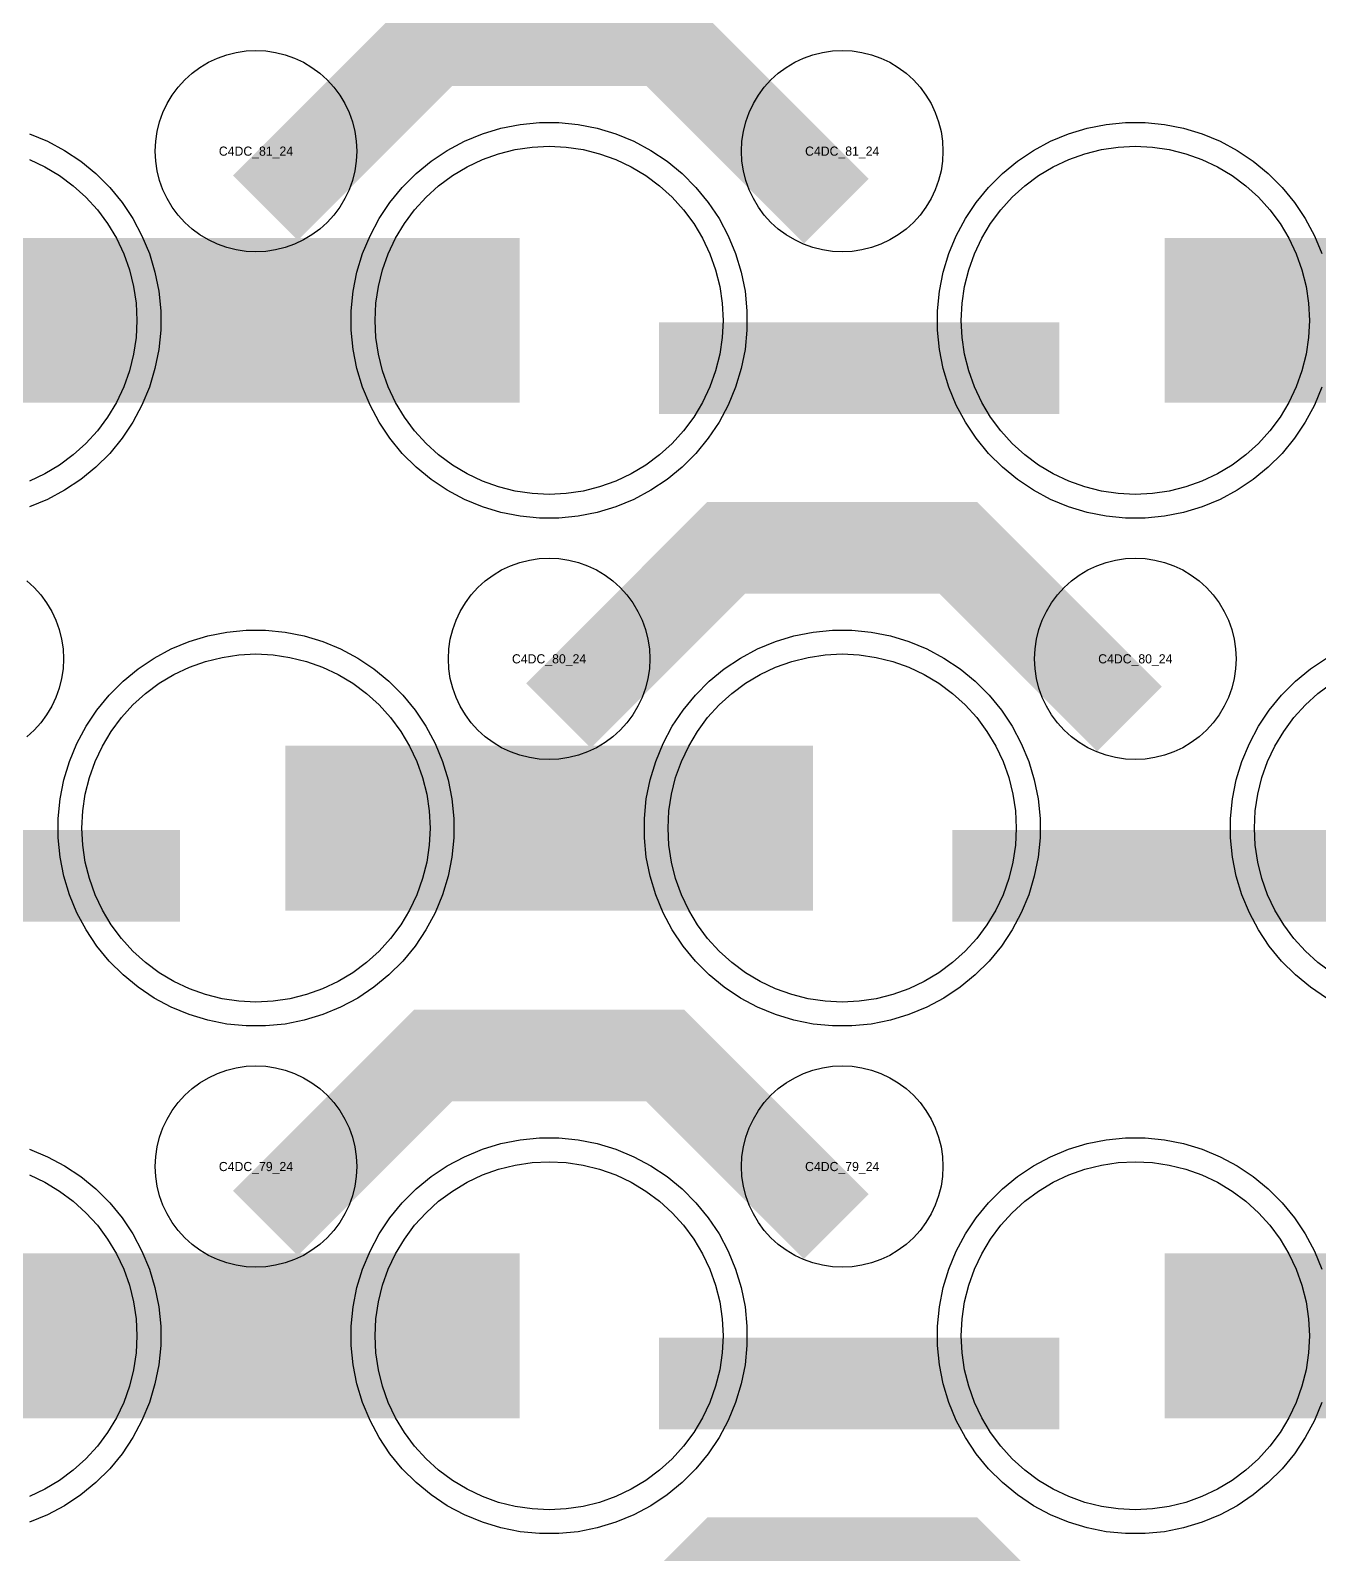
# Model space of a CAD drawing. Extents: x -11880 to 11880, y -14992 to 14992.
# Drawn here: x -4381.5 to -4030, y -3952.4 to -3536.8 of the extents above; entities that cross this region are included whole.
import ezdxf
from ezdxf.enums import TextEntityAlignment as Align

# ---------------------------------------------------------------- set-up
doc = ezdxf.new("R2010")
doc.units = 0
doc.header["$MEASUREMENT"] = 0
for name, color, linetype in [('GDS_775_DT_237', 138, 'CONTINUOUS'), ('RDL1_FS', 34, 'CONTINUOUS'), ('RDL_BS', 160, 'CONTINUOUS')]:
    doc.layers.add(name, color=color, linetype=linetype)

msp = doc.modelspace()

# ---------------------------------------------------------------- linework, layer by layer
at = {"layer": 'RDL1_FS'}
for points in [[(-4240, -3663.384), (-4244.657, -3663.155), (-4249.268, -3662.471), (-4253.791, -3661.339), (-4258.181, -3659.767), (-4262.395, -3657.775), (-4266.395, -3655.377), (-4270.14, -3652.599), (-4273.594, -3649.469), (-4276.724, -3646.015), (-4279.502, -3642.27), (-4281.9, -3638.27), (-4283.892, -3634.056), (-4285.464, -3629.666), (-4286.596, -3625.143), (-4287.28, -3620.532), (-4287.509, -3615.875), (-4287.28, -3611.218), (-4286.596, -3606.607), (-4285.464, -3602.084), (-4283.892, -3597.694), (-4281.9, -3593.48), (-4279.502, -3589.48), (-4276.724, -3585.735), (-4273.594, -3582.281), (-4270.14, -3579.151), (-4266.395, -3576.373), (-4262.395, -3573.975), (-4258.181, -3571.983), (-4253.791, -3570.411), (-4249.268, -3569.279), (-4244.657, -3568.595), (-4240, -3568.366), (-4235.343, -3568.595), (-4230.732, -3569.279), (-4226.209, -3570.411), (-4221.819, -3571.983), (-4217.605, -3573.975), (-4213.605, -3576.373), (-4209.86, -3579.151), (-4206.406, -3582.281), (-4203.276, -3585.735), (-4200.498, -3589.48), (-4198.1, -3593.48), (-4196.108, -3597.694), (-4194.536, -3602.084), (-4193.404, -3606.607), (-4192.72, -3611.218), (-4192.491, -3615.875), (-4192.72, -3620.532), (-4193.404, -3625.143), (-4194.536, -3629.666), (-4196.108, -3634.056), (-4198.1, -3638.27), (-4200.498, -3642.27), (-4203.276, -3646.015), (-4206.406, -3649.469), (-4209.86, -3652.599), (-4213.605, -3655.377), (-4217.605, -3657.775), (-4221.819, -3659.767), (-4226.209, -3661.339), (-4230.732, -3662.471), (-4235.343, -3663.155)], [(-4080, -3663.384), (-4084.657, -3663.155), (-4089.268, -3662.471), (-4093.791, -3661.339), (-4098.181, -3659.767), (-4102.395, -3657.775), (-4106.395, -3655.377), (-4110.14, -3652.599), (-4113.594, -3649.469), (-4116.724, -3646.015), (-4119.502, -3642.27), (-4121.9, -3638.27), (-4123.892, -3634.056), (-4125.464, -3629.666), (-4126.596, -3625.143), (-4127.28, -3620.532), (-4127.509, -3615.875), (-4127.28, -3611.218), (-4126.596, -3606.607), (-4125.464, -3602.084), (-4123.892, -3597.694), (-4121.9, -3593.48), (-4119.502, -3589.48), (-4116.724, -3585.735), (-4113.594, -3582.281), (-4110.14, -3579.151), (-4106.395, -3576.373), (-4102.395, -3573.975), (-4098.181, -3571.983), (-4093.791, -3570.411), (-4089.268, -3569.279), (-4084.657, -3568.595), (-4080, -3568.366), (-4075.343, -3568.595), (-4070.732, -3569.279), (-4066.209, -3570.411), (-4061.819, -3571.983), (-4057.605, -3573.975), (-4053.605, -3576.373), (-4049.86, -3579.151), (-4046.406, -3582.281), (-4043.276, -3585.735), (-4040.498, -3589.48), (-4038.1, -3593.48), (-4036.108, -3597.694), (-4034.536, -3602.084), (-4033.404, -3606.607), (-4032.72, -3611.218), (-4032.491, -3615.875), (-4032.72, -3620.532), (-4033.404, -3625.143), (-4034.536, -3629.666), (-4036.108, -3634.056), (-4038.1, -3638.27), (-4040.498, -3642.27), (-4043.276, -3646.015), (-4046.406, -3649.469), (-4049.86, -3652.599), (-4053.605, -3655.377), (-4057.605, -3657.775), (-4061.819, -3659.767), (-4066.209, -3661.339), (-4070.732, -3662.471), (-4075.343, -3663.155)]]:
    msp.add_lwpolyline(points, close=True, dxfattribs=at)
msp.add_lwpolyline([(-4381.819, -3571.983), (-4377.605, -3573.975), (-4373.605, -3576.373), (-4369.86, -3579.151), (-4366.406, -3582.281), (-4363.276, -3585.735), (-4360.498, -3589.48), (-4358.1, -3593.48), (-4356.108, -3597.694), (-4354.536, -3602.084), (-4353.404, -3606.607), (-4352.72, -3611.218), (-4352.491, -3615.875), (-4352.72, -3620.532), (-4353.404, -3625.143), (-4354.536, -3629.666), (-4356.108, -3634.056), (-4358.1, -3638.27), (-4360.498, -3642.27), (-4363.276, -3646.015), (-4366.406, -3649.469), (-4369.86, -3652.599), (-4373.605, -3655.377), (-4377.605, -3657.775), (-4381.819, -3659.767)], dxfattribs=at)
for points in [[(-4391.998, -3615.875, 45, 45, 0), (-4319.998, -3615.875, 45, 45, 0)], [(-4319.998, -3615.875, 45, 45, 0), (-4247.998, -3615.875, 45, 45, 0)], [(-4071.998, -3615.875, 45, 45, 0), (-3999.998, -3615.875, 45, 45, 0)]]:
    msp.add_lwpolyline(points, format="xyseb", dxfattribs=at)
at = {"layer": 'RDL1_FS', "color": 240, "true_color": 0xed1f24}
for points in [[(-4320, -3801.949), (-4324.657, -3801.72), (-4329.268, -3801.036), (-4333.791, -3799.904), (-4338.181, -3798.332), (-4342.395, -3796.34), (-4346.395, -3793.942), (-4350.14, -3791.164), (-4353.594, -3788.034), (-4356.724, -3784.58), (-4359.502, -3780.835), (-4361.9, -3776.835), (-4363.892, -3772.621), (-4365.464, -3768.231), (-4366.596, -3763.708), (-4367.28, -3759.097), (-4367.509, -3754.44), (-4367.28, -3749.783), (-4366.596, -3745.172), (-4365.464, -3740.649), (-4363.892, -3736.259), (-4361.9, -3732.045), (-4359.502, -3728.045), (-4356.724, -3724.3), (-4353.594, -3720.846), (-4350.14, -3717.716), (-4346.395, -3714.938), (-4342.395, -3712.54), (-4338.181, -3710.548), (-4333.791, -3708.976), (-4329.268, -3707.844), (-4324.657, -3707.16), (-4320, -3706.931), (-4315.343, -3707.16), (-4310.732, -3707.844), (-4306.209, -3708.976), (-4301.819, -3710.548), (-4297.605, -3712.54), (-4293.605, -3714.938), (-4289.86, -3717.716), (-4286.406, -3720.846), (-4283.276, -3724.3), (-4280.498, -3728.045), (-4278.1, -3732.045), (-4276.108, -3736.259), (-4274.536, -3740.649), (-4273.404, -3745.172), (-4272.72, -3749.783), (-4272.491, -3754.44), (-4272.72, -3759.097), (-4273.404, -3763.708), (-4274.536, -3768.231), (-4276.108, -3772.621), (-4278.1, -3776.835), (-4280.498, -3780.835), (-4283.276, -3784.58), (-4286.406, -3788.034), (-4289.86, -3791.164), (-4293.605, -3793.942), (-4297.605, -3796.34), (-4301.819, -3798.332), (-4306.209, -3799.904), (-4310.732, -3801.036), (-4315.343, -3801.72)], [(-4160, -3801.949), (-4164.657, -3801.72), (-4169.268, -3801.036), (-4173.791, -3799.904), (-4178.181, -3798.332), (-4182.395, -3796.34), (-4186.395, -3793.942), (-4190.14, -3791.164), (-4193.594, -3788.034), (-4196.724, -3784.58), (-4199.502, -3780.835), (-4201.9, -3776.835), (-4203.892, -3772.621), (-4205.464, -3768.231), (-4206.596, -3763.708), (-4207.28, -3759.097), (-4207.509, -3754.44), (-4207.28, -3749.783), (-4206.596, -3745.172), (-4205.464, -3740.649), (-4203.892, -3736.259), (-4201.9, -3732.045), (-4199.502, -3728.045), (-4196.724, -3724.3), (-4193.594, -3720.846), (-4190.14, -3717.716), (-4186.395, -3714.938), (-4182.395, -3712.54), (-4178.181, -3710.548), (-4173.791, -3708.976), (-4169.268, -3707.844), (-4164.657, -3707.16), (-4160, -3706.931), (-4155.343, -3707.16), (-4150.732, -3707.844), (-4146.209, -3708.976), (-4141.819, -3710.548), (-4137.605, -3712.54), (-4133.605, -3714.938), (-4129.86, -3717.716), (-4126.406, -3720.846), (-4123.276, -3724.3), (-4120.498, -3728.045), (-4118.1, -3732.045), (-4116.108, -3736.259), (-4114.536, -3740.649), (-4113.404, -3745.172), (-4112.72, -3749.783), (-4112.491, -3754.44), (-4112.72, -3759.097), (-4113.404, -3763.708), (-4114.536, -3768.231), (-4116.108, -3772.621), (-4118.1, -3776.835), (-4120.498, -3780.835), (-4123.276, -3784.58), (-4126.406, -3788.034), (-4129.86, -3791.164), (-4133.605, -3793.942), (-4137.605, -3796.34), (-4141.819, -3798.332), (-4146.209, -3799.904), (-4150.732, -3801.036), (-4155.343, -3801.72)], [(-4240, -3940.514), (-4244.657, -3940.285), (-4249.268, -3939.601), (-4253.791, -3938.469), (-4258.181, -3936.897), (-4262.395, -3934.905), (-4266.395, -3932.507), (-4270.14, -3929.729), (-4273.594, -3926.599), (-4276.724, -3923.145), (-4279.502, -3919.4), (-4281.9, -3915.4), (-4283.892, -3911.186), (-4285.464, -3906.796), (-4286.596, -3902.273), (-4287.28, -3897.662), (-4287.509, -3893.005), (-4287.28, -3888.348), (-4286.596, -3883.737), (-4285.464, -3879.214), (-4283.892, -3874.824), (-4281.9, -3870.61), (-4279.502, -3866.61), (-4276.724, -3862.865), (-4273.594, -3859.411), (-4270.14, -3856.281), (-4266.395, -3853.503), (-4262.395, -3851.105), (-4258.181, -3849.113), (-4253.791, -3847.541), (-4249.268, -3846.409), (-4244.657, -3845.725), (-4240, -3845.496), (-4235.343, -3845.725), (-4230.732, -3846.409), (-4226.209, -3847.541), (-4221.819, -3849.113), (-4217.605, -3851.105), (-4213.605, -3853.503), (-4209.86, -3856.281), (-4206.406, -3859.411), (-4203.276, -3862.865), (-4200.498, -3866.61), (-4198.1, -3870.61), (-4196.108, -3874.824), (-4194.536, -3879.214), (-4193.404, -3883.737), (-4192.72, -3888.348), (-4192.491, -3893.005), (-4192.72, -3897.662), (-4193.404, -3902.273), (-4194.536, -3906.796), (-4196.108, -3911.186), (-4198.1, -3915.4), (-4200.498, -3919.4), (-4203.276, -3923.145), (-4206.406, -3926.599), (-4209.86, -3929.729), (-4213.605, -3932.507), (-4217.605, -3934.905), (-4221.819, -3936.897), (-4226.209, -3938.469), (-4230.732, -3939.601), (-4235.343, -3940.285)], [(-4080, -3940.514), (-4084.657, -3940.285), (-4089.268, -3939.601), (-4093.791, -3938.469), (-4098.181, -3936.897), (-4102.395, -3934.905), (-4106.395, -3932.507), (-4110.14, -3929.729), (-4113.594, -3926.599), (-4116.724, -3923.145), (-4119.502, -3919.4), (-4121.9, -3915.4), (-4123.892, -3911.186), (-4125.464, -3906.796), (-4126.596, -3902.273), (-4127.28, -3897.662), (-4127.509, -3893.005), (-4127.28, -3888.348), (-4126.596, -3883.737), (-4125.464, -3879.214), (-4123.892, -3874.824), (-4121.9, -3870.61), (-4119.502, -3866.61), (-4116.724, -3862.865), (-4113.594, -3859.411), (-4110.14, -3856.281), (-4106.395, -3853.503), (-4102.395, -3851.105), (-4098.181, -3849.113), (-4093.791, -3847.541), (-4089.268, -3846.409), (-4084.657, -3845.725), (-4080, -3845.496), (-4075.343, -3845.725), (-4070.732, -3846.409), (-4066.209, -3847.541), (-4061.819, -3849.113), (-4057.605, -3851.105), (-4053.605, -3853.503), (-4049.86, -3856.281), (-4046.406, -3859.411), (-4043.276, -3862.865), (-4040.498, -3866.61), (-4038.1, -3870.61), (-4036.108, -3874.824), (-4034.536, -3879.214), (-4033.404, -3883.737), (-4032.72, -3888.348), (-4032.491, -3893.005), (-4032.72, -3897.662), (-4033.404, -3902.273), (-4034.536, -3906.796), (-4036.108, -3911.186), (-4038.1, -3915.4), (-4040.498, -3919.4), (-4043.276, -3923.145), (-4046.406, -3926.599), (-4049.86, -3929.729), (-4053.605, -3932.507), (-4057.605, -3934.905), (-4061.819, -3936.897), (-4066.209, -3938.469), (-4070.732, -3939.601), (-4075.343, -3940.285)]]:
    msp.add_lwpolyline(points, close=True, dxfattribs=at)
for points in [[(-4026.395, -3793.942), (-4030.14, -3791.164), (-4033.594, -3788.034), (-4036.724, -3784.58), (-4039.502, -3780.835), (-4041.9, -3776.835), (-4043.892, -3772.621), (-4045.464, -3768.231), (-4046.596, -3763.708), (-4047.28, -3759.097), (-4047.509, -3754.44), (-4047.28, -3749.783), (-4046.596, -3745.172), (-4045.464, -3740.649), (-4043.892, -3736.259), (-4041.9, -3732.045), (-4039.502, -3728.045), (-4036.724, -3724.3), (-4033.594, -3720.846), (-4030.14, -3717.716), (-4026.395, -3714.938)], [(-4381.819, -3849.113), (-4377.605, -3851.105), (-4373.605, -3853.503), (-4369.86, -3856.281), (-4366.406, -3859.411), (-4363.276, -3862.865), (-4360.498, -3866.61), (-4358.1, -3870.61), (-4356.108, -3874.824), (-4354.536, -3879.214), (-4353.404, -3883.737), (-4352.72, -3888.348), (-4352.491, -3893.005), (-4352.72, -3897.662), (-4353.404, -3902.273), (-4354.536, -3906.796), (-4356.108, -3911.186), (-4358.1, -3915.4), (-4360.498, -3919.4), (-4363.276, -3923.145), (-4366.406, -3926.599), (-4369.86, -3929.729), (-4373.605, -3932.507), (-4377.605, -3934.905), (-4381.819, -3936.897)]]:
    msp.add_lwpolyline(points, dxfattribs=at)
for points in [[(-4311.998, -3754.44, 45, 45, 0), (-4239.998, -3754.44, 45, 45, 0)], [(-4239.998, -3754.44, 45, 45, 0), (-4167.998, -3754.44, 45, 45, 0)], [(-4391.998, -3893.005, 45, 45, 0), (-4319.998, -3893.005, 45, 45, 0)], [(-4319.998, -3893.005, 45, 45, 0), (-4247.998, -3893.005, 45, 45, 0)], [(-4071.998, -3893.005, 45, 45, 0), (-3999.998, -3893.005, 45, 45, 0)]]:
    msp.add_lwpolyline(points, format="xyseb", dxfattribs=at)
at = {"layer": 'RDL_BS'}
for points in [[(-4317.438, -3585.189, 25, 25, 0), (-4271.623, -3539.374, 25, 25, 0), (-4238.07, -3539.374, 25, 25, 0)], [(-4161.599, -3586.088, 25, 25, 0), (-4208.313, -3539.374, 25, 25, 0), (-4238.071, -3539.374, 25, 25, 0)], [(-4209.984, -3628.888, 25, 25, 0), (-4100.719, -3628.888, 25, 25, 0)], [(-4237.438, -3723.754, 25, 25, 0), (-4191.623, -3677.939, 25, 25, 0), (-4158.07, -3677.939, 25, 25, 0)], [(-4081.599, -3724.653, 25, 25, 0), (-4128.313, -3677.939, 25, 25, 0), (-4158.071, -3677.939, 25, 25, 0)], [(-4317.438, -3862.319, 25, 25, 0), (-4271.623, -3816.504, 25, 25, 0), (-4238.07, -3816.504, 25, 25, 0)], [(-4161.599, -3863.218, 25, 25, 0), (-4208.313, -3816.504, 25, 25, 0), (-4238.071, -3816.504, 25, 25, 0)], [(-4237.438, -4000.879, 25, 25, 0), (-4191.623, -3955.064, 25, 25, 0), (-4158.07, -3955.064, 25, 25, 0)], [(-4081.599, -4001.778, 25, 25, 0), (-4128.313, -3955.064, 25, 25, 0), (-4158.071, -3955.064, 25, 25, 0)]]:
    msp.add_lwpolyline(points, format="xyseb", dxfattribs=at)
for points in [[(-4320, -3597.181), (-4322.693, -3597.049), (-4325.365, -3596.653), (-4327.984, -3595.996), (-4330.519, -3595.089), (-4332.956, -3593.937), (-4335.28, -3592.544), (-4337.443, -3590.941), (-4339.442, -3589.129), (-4341.254, -3587.13), (-4342.857, -3584.967), (-4344.25, -3582.643), (-4345.402, -3580.206), (-4346.309, -3577.671), (-4346.966, -3575.052), (-4347.362, -3572.38), (-4347.494, -3569.687), (-4347.362, -3566.994), (-4346.966, -3564.322), (-4346.309, -3561.703), (-4345.402, -3559.168), (-4344.25, -3556.731), (-4342.857, -3554.407), (-4341.254, -3552.244), (-4339.442, -3550.245), (-4337.443, -3548.433), (-4335.28, -3546.83), (-4332.956, -3545.437), (-4330.519, -3544.285), (-4327.984, -3543.378), (-4325.365, -3542.721), (-4322.693, -3542.325), (-4320, -3542.193), (-4317.307, -3542.325), (-4314.635, -3542.721), (-4312.016, -3543.378), (-4309.481, -3544.285), (-4307.044, -3545.437), (-4304.72, -3546.83), (-4302.557, -3548.433), (-4300.558, -3550.245), (-4298.746, -3552.244), (-4297.143, -3554.407), (-4295.75, -3556.731), (-4294.598, -3559.168), (-4293.691, -3561.703), (-4293.034, -3564.322), (-4292.638, -3566.994), (-4292.506, -3569.687), (-4292.638, -3572.38), (-4293.034, -3575.052), (-4293.691, -3577.671), (-4294.598, -3580.206), (-4295.75, -3582.643), (-4297.143, -3584.967), (-4298.746, -3587.13), (-4300.558, -3589.129), (-4302.557, -3590.941), (-4304.72, -3592.544), (-4307.044, -3593.937), (-4309.481, -3595.089), (-4312.016, -3595.996), (-4314.635, -3596.653), (-4317.307, -3597.049)], [(-4160, -3597.181), (-4162.693, -3597.049), (-4165.365, -3596.653), (-4167.984, -3595.996), (-4170.519, -3595.089), (-4172.956, -3593.937), (-4175.28, -3592.544), (-4177.443, -3590.941), (-4179.442, -3589.129), (-4181.254, -3587.13), (-4182.857, -3584.967), (-4184.25, -3582.643), (-4185.402, -3580.206), (-4186.309, -3577.671), (-4186.966, -3575.052), (-4187.362, -3572.38), (-4187.494, -3569.687), (-4187.362, -3566.994), (-4186.966, -3564.322), (-4186.309, -3561.703), (-4185.402, -3559.168), (-4184.25, -3556.731), (-4182.857, -3554.407), (-4181.254, -3552.244), (-4179.442, -3550.245), (-4177.443, -3548.433), (-4175.28, -3546.83), (-4172.956, -3545.437), (-4170.519, -3544.285), (-4167.984, -3543.378), (-4165.365, -3542.721), (-4162.693, -3542.325), (-4160, -3542.193), (-4157.307, -3542.325), (-4154.635, -3542.721), (-4152.016, -3543.378), (-4149.481, -3544.285), (-4147.044, -3545.437), (-4144.72, -3546.83), (-4142.557, -3548.433), (-4140.558, -3550.245), (-4138.746, -3552.244), (-4137.143, -3554.407), (-4135.75, -3556.731), (-4134.598, -3559.168), (-4133.691, -3561.703), (-4133.034, -3564.322), (-4132.638, -3566.994), (-4132.506, -3569.687), (-4132.638, -3572.38), (-4133.034, -3575.052), (-4133.691, -3577.671), (-4134.598, -3580.206), (-4135.75, -3582.643), (-4137.143, -3584.967), (-4138.746, -3587.13), (-4140.558, -3589.129), (-4142.557, -3590.941), (-4144.72, -3592.544), (-4147.044, -3593.937), (-4149.481, -3595.089), (-4152.016, -3595.996), (-4154.635, -3596.653), (-4157.307, -3597.049)], [(-4242.644, -3669.875), (-4247.938, -3669.358), (-4253.165, -3668.312), (-4258.205, -3666.781), (-4263.115, -3664.75), (-4267.777, -3662.258), (-4272.191, -3659.311), (-4276.292, -3655.949), (-4280.074, -3652.167), (-4283.436, -3648.066), (-4286.383, -3643.652), (-4288.875, -3638.99), (-4290.906, -3634.08), (-4292.437, -3629.04), (-4293.483, -3623.813), (-4294, -3618.519), (-4294, -3613.231), (-4293.483, -3607.937), (-4292.437, -3602.71), (-4290.906, -3597.67), (-4288.875, -3592.76), (-4286.383, -3588.098), (-4283.436, -3583.684), (-4280.074, -3579.583), (-4276.292, -3575.801), (-4272.191, -3572.439), (-4267.777, -3569.492), (-4263.115, -3567), (-4258.205, -3564.969), (-4253.165, -3563.438), (-4247.938, -3562.392), (-4242.644, -3561.875), (-4237.356, -3561.875), (-4232.062, -3562.392), (-4226.835, -3563.438), (-4221.795, -3564.969), (-4216.885, -3567), (-4212.223, -3569.492), (-4207.809, -3572.439), (-4203.708, -3575.801), (-4199.926, -3579.583), (-4196.564, -3583.684), (-4193.617, -3588.098), (-4191.125, -3592.76), (-4189.094, -3597.67), (-4187.563, -3602.71), (-4186.517, -3607.937), (-4186, -3613.231), (-4186, -3618.519), (-4186.517, -3623.813), (-4187.563, -3629.04), (-4189.094, -3634.08), (-4191.125, -3638.99), (-4193.617, -3643.652), (-4196.564, -3648.066), (-4199.926, -3652.167), (-4203.708, -3655.949), (-4207.809, -3659.311), (-4212.223, -3662.258), (-4216.885, -3664.75), (-4221.795, -3666.781), (-4226.835, -3668.312), (-4232.062, -3669.358), (-4237.356, -3669.875)], [(-4240, -3735.746), (-4242.693, -3735.614), (-4245.365, -3735.218), (-4247.984, -3734.561), (-4250.519, -3733.654), (-4252.956, -3732.502), (-4255.28, -3731.109), (-4257.443, -3729.506), (-4259.442, -3727.694), (-4261.254, -3725.695), (-4262.857, -3723.532), (-4264.25, -3721.208), (-4265.402, -3718.771), (-4266.309, -3716.236), (-4266.966, -3713.617), (-4267.362, -3710.945), (-4267.494, -3708.252), (-4267.362, -3705.559), (-4266.966, -3702.887), (-4266.309, -3700.268), (-4265.402, -3697.733), (-4264.25, -3695.296), (-4262.857, -3692.972), (-4261.254, -3690.809), (-4259.442, -3688.81), (-4257.443, -3686.998), (-4255.28, -3685.395), (-4252.956, -3684.002), (-4250.519, -3682.85), (-4247.984, -3681.943), (-4245.365, -3681.286), (-4242.693, -3680.89), (-4240, -3680.758), (-4237.307, -3680.89), (-4234.635, -3681.286), (-4232.016, -3681.943), (-4229.481, -3682.85), (-4227.044, -3684.002), (-4224.72, -3685.395), (-4222.557, -3686.998), (-4220.558, -3688.81), (-4218.746, -3690.809), (-4217.143, -3692.972), (-4215.75, -3695.296), (-4214.598, -3697.733), (-4213.691, -3700.268), (-4213.034, -3702.887), (-4212.638, -3705.559), (-4212.506, -3708.252), (-4212.638, -3710.945), (-4213.034, -3713.617), (-4213.691, -3716.236), (-4214.598, -3718.771), (-4215.75, -3721.208), (-4217.143, -3723.532), (-4218.746, -3725.695), (-4220.558, -3727.694), (-4222.557, -3729.506), (-4224.72, -3731.109), (-4227.044, -3732.502), (-4229.481, -3733.654), (-4232.016, -3734.561), (-4234.635, -3735.218), (-4237.307, -3735.614)], [(-4080, -3735.746), (-4082.693, -3735.614), (-4085.365, -3735.218), (-4087.984, -3734.561), (-4090.519, -3733.654), (-4092.956, -3732.502), (-4095.28, -3731.109), (-4097.443, -3729.506), (-4099.442, -3727.694), (-4101.254, -3725.695), (-4102.857, -3723.532), (-4104.25, -3721.208), (-4105.402, -3718.771), (-4106.309, -3716.236), (-4106.966, -3713.617), (-4107.362, -3710.945), (-4107.494, -3708.252), (-4107.362, -3705.559), (-4106.966, -3702.887), (-4106.309, -3700.268), (-4105.402, -3697.733), (-4104.25, -3695.296), (-4102.857, -3692.972), (-4101.254, -3690.809), (-4099.442, -3688.81), (-4097.443, -3686.998), (-4095.28, -3685.395), (-4092.956, -3684.002), (-4090.519, -3682.85), (-4087.984, -3681.943), (-4085.365, -3681.286), (-4082.693, -3680.89), (-4080, -3680.758), (-4077.307, -3680.89), (-4074.635, -3681.286), (-4072.016, -3681.943), (-4069.481, -3682.85), (-4067.044, -3684.002), (-4064.72, -3685.395), (-4062.557, -3686.998), (-4060.558, -3688.81), (-4058.746, -3690.809), (-4057.143, -3692.972), (-4055.75, -3695.296), (-4054.598, -3697.733), (-4053.691, -3700.268), (-4053.034, -3702.887), (-4052.638, -3705.559), (-4052.506, -3708.252), (-4052.638, -3710.945), (-4053.034, -3713.617), (-4053.691, -3716.236), (-4054.598, -3718.771), (-4055.75, -3721.208), (-4057.143, -3723.532), (-4058.746, -3725.695), (-4060.558, -3727.694), (-4062.557, -3729.506), (-4064.72, -3731.109), (-4067.044, -3732.502), (-4069.481, -3733.654), (-4072.016, -3734.561), (-4074.635, -3735.218), (-4077.307, -3735.614)], [(-4320, -3874.311), (-4322.693, -3874.179), (-4325.365, -3873.783), (-4327.984, -3873.126), (-4330.519, -3872.219), (-4332.956, -3871.067), (-4335.28, -3869.674), (-4337.443, -3868.071), (-4339.442, -3866.259), (-4341.254, -3864.26), (-4342.857, -3862.097), (-4344.25, -3859.773), (-4345.402, -3857.336), (-4346.309, -3854.801), (-4346.966, -3852.182), (-4347.362, -3849.51), (-4347.494, -3846.817), (-4347.362, -3844.124), (-4346.966, -3841.452), (-4346.309, -3838.833), (-4345.402, -3836.298), (-4344.25, -3833.861), (-4342.857, -3831.537), (-4341.254, -3829.374), (-4339.442, -3827.375), (-4337.443, -3825.563), (-4335.28, -3823.96), (-4332.956, -3822.567), (-4330.519, -3821.415), (-4327.984, -3820.508), (-4325.365, -3819.851), (-4322.693, -3819.455), (-4320, -3819.323), (-4317.307, -3819.455), (-4314.635, -3819.851), (-4312.016, -3820.508), (-4309.481, -3821.415), (-4307.044, -3822.567), (-4304.72, -3823.96), (-4302.557, -3825.563), (-4300.558, -3827.375), (-4298.746, -3829.374), (-4297.143, -3831.537), (-4295.75, -3833.861), (-4294.598, -3836.298), (-4293.691, -3838.833), (-4293.034, -3841.452), (-4292.638, -3844.124), (-4292.506, -3846.817), (-4292.638, -3849.51), (-4293.034, -3852.182), (-4293.691, -3854.801), (-4294.598, -3857.336), (-4295.75, -3859.773), (-4297.143, -3862.097), (-4298.746, -3864.26), (-4300.558, -3866.259), (-4302.557, -3868.071), (-4304.72, -3869.674), (-4307.044, -3871.067), (-4309.481, -3872.219), (-4312.016, -3873.126), (-4314.635, -3873.783), (-4317.307, -3874.179)], [(-4160, -3874.311), (-4162.693, -3874.179), (-4165.365, -3873.783), (-4167.984, -3873.126), (-4170.519, -3872.219), (-4172.956, -3871.067), (-4175.28, -3869.674), (-4177.443, -3868.071), (-4179.442, -3866.259), (-4181.254, -3864.26), (-4182.857, -3862.097), (-4184.25, -3859.773), (-4185.402, -3857.336), (-4186.309, -3854.801), (-4186.966, -3852.182), (-4187.362, -3849.51), (-4187.494, -3846.817), (-4187.362, -3844.124), (-4186.966, -3841.452), (-4186.309, -3838.833), (-4185.402, -3836.298), (-4184.25, -3833.861), (-4182.857, -3831.537), (-4181.254, -3829.374), (-4179.442, -3827.375), (-4177.443, -3825.563), (-4175.28, -3823.96), (-4172.956, -3822.567), (-4170.519, -3821.415), (-4167.984, -3820.508), (-4165.365, -3819.851), (-4162.693, -3819.455), (-4160, -3819.323), (-4157.307, -3819.455), (-4154.635, -3819.851), (-4152.016, -3820.508), (-4149.481, -3821.415), (-4147.044, -3822.567), (-4144.72, -3823.96), (-4142.557, -3825.563), (-4140.558, -3827.375), (-4138.746, -3829.374), (-4137.143, -3831.537), (-4135.75, -3833.861), (-4134.598, -3836.298), (-4133.691, -3838.833), (-4133.034, -3841.452), (-4132.638, -3844.124), (-4132.506, -3846.817), (-4132.638, -3849.51), (-4133.034, -3852.182), (-4133.691, -3854.801), (-4134.598, -3857.336), (-4135.75, -3859.773), (-4137.143, -3862.097), (-4138.746, -3864.26), (-4140.558, -3866.259), (-4142.557, -3868.071), (-4144.72, -3869.674), (-4147.044, -3871.067), (-4149.481, -3872.219), (-4152.016, -3873.126), (-4154.635, -3873.783), (-4157.307, -3874.179)]]:
    msp.add_lwpolyline(points, close=True, dxfattribs=at)
for points in [[(-4029.094, -3634.08), (-4031.125, -3638.99), (-4033.617, -3643.652), (-4036.564, -3648.066), (-4039.926, -3652.167), (-4043.708, -3655.949), (-4047.809, -3659.311), (-4052.223, -3662.258), (-4056.885, -3664.75), (-4061.795, -3666.781), (-4066.835, -3668.312), (-4072.062, -3669.358), (-4077.356, -3669.875), (-4082.644, -3669.875), (-4087.938, -3669.358), (-4093.165, -3668.312), (-4098.205, -3666.781), (-4103.115, -3664.75), (-4107.777, -3662.258), (-4112.191, -3659.311), (-4116.292, -3655.949), (-4120.074, -3652.167), (-4123.436, -3648.066), (-4126.383, -3643.652), (-4128.875, -3638.99), (-4130.906, -3634.08), (-4132.437, -3629.04), (-4133.483, -3623.813), (-4134, -3618.519), (-4134, -3613.231), (-4133.483, -3607.937), (-4132.437, -3602.71), (-4130.906, -3597.67), (-4128.875, -3592.76), (-4126.383, -3588.098), (-4123.436, -3583.684), (-4120.074, -3579.583), (-4116.292, -3575.801), (-4112.191, -3572.439), (-4107.777, -3569.492), (-4103.115, -3567), (-4098.205, -3564.969), (-4093.165, -3563.438), (-4087.938, -3562.392), (-4082.644, -3561.875), (-4077.356, -3561.875), (-4072.062, -3562.392), (-4066.835, -3563.438), (-4061.795, -3564.969), (-4056.885, -3567), (-4052.223, -3569.492), (-4047.809, -3572.439), (-4043.708, -3575.801), (-4039.926, -3579.583), (-4036.564, -3583.684), (-4033.617, -3588.098), (-4031.125, -3592.76), (-4029.094, -3597.67)], [(-4381.795, -3564.969), (-4376.885, -3567), (-4372.223, -3569.492), (-4367.809, -3572.439), (-4363.708, -3575.801), (-4359.926, -3579.583), (-4356.564, -3583.684), (-4353.617, -3588.098), (-4351.125, -3592.76), (-4349.094, -3597.67), (-4347.563, -3602.71), (-4346.517, -3607.937), (-4346, -3613.231), (-4346, -3618.519), (-4346.517, -3623.813), (-4347.563, -3629.04), (-4349.094, -3634.08), (-4351.125, -3638.99), (-4353.617, -3643.652), (-4356.564, -3648.066), (-4359.926, -3652.167), (-4363.708, -3655.949), (-4367.809, -3659.311), (-4372.223, -3662.258), (-4376.885, -3664.75), (-4381.795, -3666.781)], [(-4382.557, -3686.998), (-4380.558, -3688.81), (-4378.746, -3690.809), (-4377.143, -3692.972), (-4375.75, -3695.296), (-4374.598, -3697.733), (-4373.691, -3700.268), (-4373.034, -3702.887), (-4372.638, -3705.559), (-4372.506, -3708.252), (-4372.638, -3710.945), (-4373.034, -3713.617), (-4373.691, -3716.236), (-4374.598, -3718.771), (-4375.75, -3721.208), (-4377.143, -3723.532), (-4378.746, -3725.695), (-4380.558, -3727.694), (-4382.557, -3729.506)]]:
    msp.add_lwpolyline(points, dxfattribs=at)
at = {"layer": 'RDL_BS', "color": 240, "true_color": 0xed1f24}
for points in [[(-4322.644, -3808.44), (-4327.938, -3807.923), (-4333.165, -3806.877), (-4338.205, -3805.346), (-4343.115, -3803.315), (-4347.777, -3800.823), (-4352.191, -3797.876), (-4356.292, -3794.514), (-4360.074, -3790.732), (-4363.436, -3786.631), (-4366.383, -3782.217), (-4368.875, -3777.555), (-4370.906, -3772.645), (-4372.437, -3767.605), (-4373.483, -3762.378), (-4374, -3757.084), (-4374, -3751.796), (-4373.483, -3746.502), (-4372.437, -3741.275), (-4370.906, -3736.235), (-4368.875, -3731.325), (-4366.383, -3726.663), (-4363.436, -3722.249), (-4360.074, -3718.148), (-4356.292, -3714.366), (-4352.191, -3711.004), (-4347.777, -3708.057), (-4343.115, -3705.565), (-4338.205, -3703.534), (-4333.165, -3702.003), (-4327.938, -3700.957), (-4322.644, -3700.44), (-4317.356, -3700.44), (-4312.062, -3700.957), (-4306.835, -3702.003), (-4301.795, -3703.534), (-4296.885, -3705.565), (-4292.223, -3708.057), (-4287.809, -3711.004), (-4283.708, -3714.366), (-4279.926, -3718.148), (-4276.564, -3722.249), (-4273.617, -3726.663), (-4271.125, -3731.325), (-4269.094, -3736.235), (-4267.563, -3741.275), (-4266.517, -3746.502), (-4266, -3751.796), (-4266, -3757.084), (-4266.517, -3762.378), (-4267.563, -3767.605), (-4269.094, -3772.645), (-4271.125, -3777.555), (-4273.617, -3782.217), (-4276.564, -3786.631), (-4279.926, -3790.732), (-4283.708, -3794.514), (-4287.809, -3797.876), (-4292.223, -3800.823), (-4296.885, -3803.315), (-4301.795, -3805.346), (-4306.835, -3806.877), (-4312.062, -3807.923), (-4317.356, -3808.44)], [(-4162.644, -3808.44), (-4167.938, -3807.923), (-4173.165, -3806.877), (-4178.205, -3805.346), (-4183.115, -3803.315), (-4187.777, -3800.823), (-4192.191, -3797.876), (-4196.292, -3794.514), (-4200.074, -3790.732), (-4203.436, -3786.631), (-4206.383, -3782.217), (-4208.875, -3777.555), (-4210.906, -3772.645), (-4212.437, -3767.605), (-4213.483, -3762.378), (-4214, -3757.084), (-4214, -3751.796), (-4213.483, -3746.502), (-4212.437, -3741.275), (-4210.906, -3736.235), (-4208.875, -3731.325), (-4206.383, -3726.663), (-4203.436, -3722.249), (-4200.074, -3718.148), (-4196.292, -3714.366), (-4192.191, -3711.004), (-4187.777, -3708.057), (-4183.115, -3705.565), (-4178.205, -3703.534), (-4173.165, -3702.003), (-4167.938, -3700.957), (-4162.644, -3700.44), (-4157.356, -3700.44), (-4152.062, -3700.957), (-4146.835, -3702.003), (-4141.795, -3703.534), (-4136.885, -3705.565), (-4132.223, -3708.057), (-4127.809, -3711.004), (-4123.708, -3714.366), (-4119.926, -3718.148), (-4116.564, -3722.249), (-4113.617, -3726.663), (-4111.125, -3731.325), (-4109.094, -3736.235), (-4107.563, -3741.275), (-4106.517, -3746.502), (-4106, -3751.796), (-4106, -3757.084), (-4106.517, -3762.378), (-4107.563, -3767.605), (-4109.094, -3772.645), (-4111.125, -3777.555), (-4113.617, -3782.217), (-4116.564, -3786.631), (-4119.926, -3790.732), (-4123.708, -3794.514), (-4127.809, -3797.876), (-4132.223, -3800.823), (-4136.885, -3803.315), (-4141.795, -3805.346), (-4146.835, -3806.877), (-4152.062, -3807.923), (-4157.356, -3808.44)], [(-4242.644, -3947.005), (-4247.938, -3946.488), (-4253.165, -3945.442), (-4258.205, -3943.911), (-4263.115, -3941.88), (-4267.777, -3939.388), (-4272.191, -3936.441), (-4276.292, -3933.079), (-4280.074, -3929.297), (-4283.436, -3925.196), (-4286.383, -3920.782), (-4288.875, -3916.12), (-4290.906, -3911.21), (-4292.437, -3906.17), (-4293.483, -3900.943), (-4294, -3895.649), (-4294, -3890.361), (-4293.483, -3885.067), (-4292.437, -3879.84), (-4290.906, -3874.8), (-4288.875, -3869.89), (-4286.383, -3865.228), (-4283.436, -3860.814), (-4280.074, -3856.713), (-4276.292, -3852.931), (-4272.191, -3849.569), (-4267.777, -3846.622), (-4263.115, -3844.13), (-4258.205, -3842.099), (-4253.165, -3840.568), (-4247.938, -3839.522), (-4242.644, -3839.005), (-4237.356, -3839.005), (-4232.062, -3839.522), (-4226.835, -3840.568), (-4221.795, -3842.099), (-4216.885, -3844.13), (-4212.223, -3846.622), (-4207.809, -3849.569), (-4203.708, -3852.931), (-4199.926, -3856.713), (-4196.564, -3860.814), (-4193.617, -3865.228), (-4191.125, -3869.89), (-4189.094, -3874.8), (-4187.563, -3879.84), (-4186.517, -3885.067), (-4186, -3890.361), (-4186, -3895.649), (-4186.517, -3900.943), (-4187.563, -3906.17), (-4189.094, -3911.21), (-4191.125, -3916.12), (-4193.617, -3920.782), (-4196.564, -3925.196), (-4199.926, -3929.297), (-4203.708, -3933.079), (-4207.809, -3936.441), (-4212.223, -3939.388), (-4216.885, -3941.88), (-4221.795, -3943.911), (-4226.835, -3945.442), (-4232.062, -3946.488), (-4237.356, -3947.005)]]:
    msp.add_lwpolyline(points, close=True, dxfattribs=at)
for points in [[(-4027.777, -3800.823), (-4032.191, -3797.876), (-4036.292, -3794.514), (-4040.074, -3790.732), (-4043.436, -3786.631), (-4046.383, -3782.217), (-4048.875, -3777.555), (-4050.906, -3772.645), (-4052.437, -3767.605), (-4053.483, -3762.378), (-4054, -3757.084), (-4054, -3751.796), (-4053.483, -3746.502), (-4052.437, -3741.275), (-4050.906, -3736.235), (-4048.875, -3731.325), (-4046.383, -3726.663), (-4043.436, -3722.249), (-4040.074, -3718.148), (-4036.292, -3714.366), (-4032.191, -3711.004), (-4027.777, -3708.057)], [(-4029.094, -3911.21), (-4031.125, -3916.12), (-4033.617, -3920.782), (-4036.564, -3925.196), (-4039.926, -3929.297), (-4043.708, -3933.079), (-4047.809, -3936.441), (-4052.223, -3939.388), (-4056.885, -3941.88), (-4061.795, -3943.911), (-4066.835, -3945.442), (-4072.062, -3946.488), (-4077.356, -3947.005), (-4082.644, -3947.005), (-4087.938, -3946.488), (-4093.165, -3945.442), (-4098.205, -3943.911), (-4103.115, -3941.88), (-4107.777, -3939.388), (-4112.191, -3936.441), (-4116.292, -3933.079), (-4120.074, -3929.297), (-4123.436, -3925.196), (-4126.383, -3920.782), (-4128.875, -3916.12), (-4130.906, -3911.21), (-4132.437, -3906.17), (-4133.483, -3900.943), (-4134, -3895.649), (-4134, -3890.361), (-4133.483, -3885.067), (-4132.437, -3879.84), (-4130.906, -3874.8), (-4128.875, -3869.89), (-4126.383, -3865.228), (-4123.436, -3860.814), (-4120.074, -3856.713), (-4116.292, -3852.931), (-4112.191, -3849.569), (-4107.777, -3846.622), (-4103.115, -3844.13), (-4098.205, -3842.099), (-4093.165, -3840.568), (-4087.938, -3839.522), (-4082.644, -3839.005), (-4077.356, -3839.005), (-4072.062, -3839.522), (-4066.835, -3840.568), (-4061.795, -3842.099), (-4056.885, -3844.13), (-4052.223, -3846.622), (-4047.809, -3849.569), (-4043.708, -3852.931), (-4039.926, -3856.713), (-4036.564, -3860.814), (-4033.617, -3865.228), (-4031.125, -3869.89), (-4029.094, -3874.8)], [(-4381.795, -3842.099), (-4376.885, -3844.13), (-4372.223, -3846.622), (-4367.809, -3849.569), (-4363.708, -3852.931), (-4359.926, -3856.713), (-4356.564, -3860.814), (-4353.617, -3865.228), (-4351.125, -3869.89), (-4349.094, -3874.8), (-4347.563, -3879.84), (-4346.517, -3885.067), (-4346, -3890.361), (-4346, -3895.649), (-4346.517, -3900.943), (-4347.563, -3906.17), (-4349.094, -3911.21), (-4351.125, -3916.12), (-4353.617, -3920.782), (-4356.564, -3925.196), (-4359.926, -3929.297), (-4363.708, -3933.079), (-4367.809, -3936.441), (-4372.223, -3939.388), (-4376.885, -3941.88), (-4381.795, -3943.911)]]:
    msp.add_lwpolyline(points, dxfattribs=at)
for points in [[(-4449.984, -3767.453, 25, 25, 0), (-4340.719, -3767.453, 25, 25, 0)], [(-4129.984, -3767.453, 25, 25, 0), (-4020.719, -3767.453, 25, 25, 0)], [(-4209.984, -3906.018, 25, 25, 0), (-4100.719, -3906.018, 25, 25, 0)]]:
    msp.add_lwpolyline(points, format="xyseb", dxfattribs=at)

# ---------------------------------------------------------------- texts
at = {"layer": 'GDS_775_DT_237'}
for s, p in [('C4DC_81_24', (-4320, -3569.687)), ('C4DC_81_24', (-4320, -3569.687)), ('C4DC_81_24', (-4160, -3569.687)), ('C4DC_81_24', (-4160, -3569.687)), ('C4DC_80_24', (-4240, -3708.252)), ('C4DC_80_24', (-4240, -3708.252)), ('C4DC_80_24', (-4080, -3708.252)), ('C4DC_80_24', (-4080, -3708.252)), ('C4DC_79_24', (-4320, -3846.817)), ('C4DC_79_24', (-4320, -3846.817)), ('C4DC_79_24', (-4160, -3846.817)), ('C4DC_79_24', (-4160, -3846.817))]:
    msp.add_text(s, height=2.5, dxfattribs=at).set_placement(p, align=Align.MIDDLE_CENTER)

doc.saveas('drawing.dxf')
